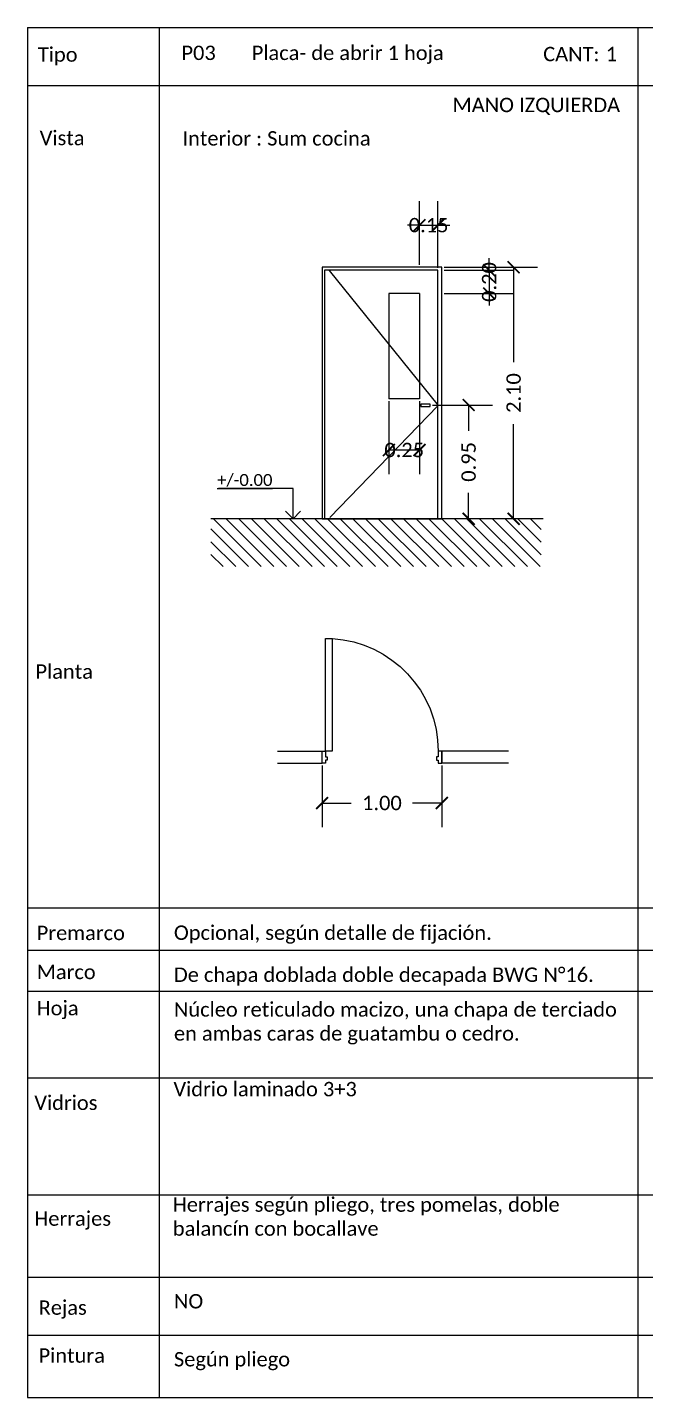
# Model space of a CAD drawing. Header units: metres. Extents: x 2371.5 to 2401.8, y 1406.8 to 1418.2.
# Drawn here: x 2388.53 to 2393.69, y 1406.75 to 1418.19 of the extents above; entities that cross this region are included whole.
import ezdxf
from ezdxf import colors
from ezdxf.entities.mleader import LeaderData, LeaderLine
from ezdxf.math import Vec2, Vec3

# ---------------------------------------------------------------- set-up
doc = ezdxf.new("R2010")
doc.units = ezdxf.units.M
doc.header["$LTSCALE"] = 0.2
doc.header["$PDMODE"] = 3
doc.layers.get('0').update_dxf_attribs({"linetype": 'CONTINUOUS'})
doc.layers.get('DEFPOINTS').update_dxf_attribs({"linetype": 'CONTINUOUS'})
for name, color, linetype in [('0-COT-1-50', 1, 'CONTINUOUS'), ('0-T-1-50-TEXTOS', 2, 'CONTINUOUS'), ('A-HATCHS', 252, 'CONTINUOUS'), ('A-SIM-NIVELES', 1, 'CONTINUOUS'), ('AR-CARPINTERIA_015', 2, 'CONTINUOUS'), ('AR-CARPINTERIA_DET_BARRIDO', 252, 'CONTINUOUS'), ('AR-MUROS_EN_CORTE_05', 3, 'CONTINUOUS'), ('ROTULO', 2, 'CONTINUOUS')]:
    doc.layers.add(name, color=color, linetype=linetype)
doc.styles.add('1-50-TEXTO-CAL', font='calibri.ttf', dxfattribs={"height": 0.12})
doc.styles.add('TCH-1-50-CA', font='calibri.ttf', dxfattribs={"height": 0.1})
doc.dimstyles.new('1-50-COTAS', dxfattribs={"dimtxt": 0.12, "dimasz": 0.1, "dimexe": 0.2, "dimexo": 0.02, "dimgap": 0.1, "dimtad": 0, "dimtoh": 1, "dimzin": 0, "dimdsep": 46, "dimtxsty": '1-50-TEXTO-CAL', "dimblk": 'ARCHTICK', "dimcen": 0.5, "dimclre": 250, "dimclrt": 256, "dimadec": 0, "dimazin": 0, "dimtfac": 1, "dimtmove": 0, "dimatfit": 3, "dimldrblk": 'ARCHTICK', "dimfxl": 1, "dimtzin": 0, "dimarcsym": 0})

# ---------------------------------------------------------------- blocks, each defined once
blk = doc.blocks.new('_ARCHTICK')
at = {"color": 0, "linetype": 'ByBlock', "const_width": 0.15}
blk.add_lwpolyline([(-0.5, -0.5), (0.5, 0.5)], dxfattribs=at)
blk = doc.blocks.new('*D36')
at = {"layer": '0-COT-1-50', "color": 250, "lineweight": -2, "transparency": 16777216}
for p, q in [((2392.013, 1416.189), (2392.793, 1416.189)), ((2392.635, 1414.089), (2392.393, 1414.089))]:
    blk.add_line(p, q, dxfattribs=at)
at = {"layer": '0-COT-1-50', "color": 0, "lineweight": -2, "transparency": 16777216}
for p, q in [((2392.593, 1416.189), (2392.593, 1415.398)), ((2392.593, 1414.089), (2392.593, 1414.88))]:
    blk.add_line(p, q, dxfattribs=at)
at = {"layer": 'DEFPOINTS', "color": 0, "transparency": 16777216}
for p in [(2391.993, 1416.189), (2392.593, 1416.189), (2392.655, 1414.089)]:
    blk.add_point(p, dxfattribs=at)
at = {"layer": '0-COT-1-50', "color": 0, "lineweight": -2, "transparency": 16777216, "xscale": 0.1, "yscale": 0.1, "zscale": 0.1}
for p, rotation in [((2392.593, 1416.189), 90), ((2392.593, 1414.089), 270)]:
    blk.add_blockref('_ARCHTICK', p, dxfattribs=dict(at, rotation=rotation))
at = {"layer": '0-COT-1-50', "transparency": 16777216, "insert": (2392.593, 1415.139), "char_height": 0.12, "attachment_point": 5, "rotation": 90, "style": '1-50-TEXTO-CAL'}
blk.add_mtext('2.10', dxfattribs=at)
blk = doc.blocks.new('*D37')
at = {"layer": '0-COT-1-50', "color": 250, "lineweight": -2, "transparency": 16777216}
for p, q in [((2390.993, 1412.03), (2390.993, 1411.516)), ((2391.993, 1412.03), (2391.993, 1411.516))]:
    blk.add_line(p, q, dxfattribs=at)
at = {"layer": '0-COT-1-50', "color": 0, "lineweight": -2, "transparency": 16777216}
for p, q in [((2390.993, 1411.716), (2391.236, 1411.716)), ((2391.993, 1411.716), (2391.749, 1411.716))]:
    blk.add_line(p, q, dxfattribs=at)
at = {"layer": 'DEFPOINTS', "color": 0, "transparency": 16777216}
for p in [(2390.993, 1412.05), (2391.993, 1412.05), (2391.993, 1411.716)]:
    blk.add_point(p, dxfattribs=at)
at = {"layer": '0-COT-1-50', "color": 0, "lineweight": -2, "transparency": 16777216, "xscale": 0.1, "yscale": 0.1, "zscale": 0.1, "rotation": 180}
blk.add_blockref('_ARCHTICK', (2390.993, 1411.716), dxfattribs=at)
at = {"layer": '0-COT-1-50', "color": 0, "lineweight": -2, "transparency": 16777216, "xscale": 0.1, "yscale": 0.1, "zscale": 0.1}
blk.add_blockref('_ARCHTICK', (2391.993, 1411.716), dxfattribs=at)
at = {"layer": '0-COT-1-50', "transparency": 16777216, "insert": (2391.493, 1411.716), "char_height": 0.12, "attachment_point": 5, "style": '1-50-TEXTO-CAL'}
blk.add_mtext('1.00', dxfattribs=at)
blk = doc.blocks.new('*D38')
at = {"layer": '0-COT-1-50', "color": 250, "lineweight": -2, "transparency": 16777216}
for p, q in [((2391.916, 1415.039), (2392.417, 1415.039)), ((2392.486, 1414.089), (2392.017, 1414.089))]:
    blk.add_line(p, q, dxfattribs=at)
at = {"layer": '0-COT-1-50', "color": 0, "lineweight": -2, "transparency": 16777216}
for p, q in [((2392.217, 1415.039), (2392.217, 1414.823)), ((2392.217, 1414.089), (2392.217, 1414.305))]:
    blk.add_line(p, q, dxfattribs=at)
at = {"layer": 'DEFPOINTS', "color": 0, "transparency": 16777216}
for p in [(2391.896, 1415.039), (2392.217, 1415.039), (2392.506, 1414.089)]:
    blk.add_point(p, dxfattribs=at)
at = {"layer": '0-COT-1-50', "color": 0, "lineweight": -2, "transparency": 16777216, "xscale": 0.1, "yscale": 0.1, "zscale": 0.1}
for p, rotation in [((2392.217, 1415.039), 90), ((2392.217, 1414.089), 270)]:
    blk.add_blockref('_ARCHTICK', p, dxfattribs=dict(at, rotation=rotation))
at = {"layer": '0-COT-1-50', "transparency": 16777216, "insert": (2392.217, 1414.564), "char_height": 0.12, "attachment_point": 5, "rotation": 90, "style": '1-50-TEXTO-CAL'}
blk.add_mtext('0.95', dxfattribs=at)
blk = doc.blocks.new('*D39')
at = {"layer": '0-COT-1-50', "color": 0, "lineweight": -2, "transparency": 16777216}
for p, q in [((2392.389, 1416.164), (2392.389, 1416.264)), ((2392.389, 1416.164), (2392.389, 1415.969)), ((2392.389, 1415.969), (2392.389, 1415.869))]:
    blk.add_line(p, q, dxfattribs=at)
at = {"layer": '0-COT-1-50', "color": 250, "lineweight": -2, "transparency": 16777216}
for p, q in [((2392.013, 1416.164), (2392.589, 1416.164)), ((2392.013, 1415.969), (2392.589, 1415.969))]:
    blk.add_line(p, q, dxfattribs=at)
at = {"layer": 'DEFPOINTS', "color": 0, "transparency": 16777216}
for p in [(2391.993, 1416.164), (2391.993, 1415.969), (2392.389, 1415.969)]:
    blk.add_point(p, dxfattribs=at)
at = {"layer": '0-COT-1-50', "color": 0, "lineweight": -2, "transparency": 16777216, "xscale": 0.1, "yscale": 0.1, "zscale": 0.1}
for p, rotation in [((2392.389, 1416.164), 270), ((2392.389, 1415.969), 90)]:
    blk.add_blockref('_ARCHTICK', p, dxfattribs=dict(at, rotation=rotation))
at = {"layer": '0-COT-1-50', "transparency": 16777216, "insert": (2392.389, 1416.066), "char_height": 0.12, "attachment_point": 5, "rotation": 90, "style": '1-50-TEXTO-CAL'}
blk.add_mtext('0.20', dxfattribs=at)
blk = doc.blocks.new('*D40')
at = {"layer": '0-COT-1-50', "color": 250, "lineweight": -2, "transparency": 16777216}
for p, q in [((2391.806, 1416.209), (2391.806, 1416.74)), ((2391.961, 1416.184), (2391.961, 1416.74))]:
    blk.add_line(p, q, dxfattribs=at)
at = {"layer": '0-COT-1-50', "color": 0, "lineweight": -2, "transparency": 16777216}
for p, q in [((2391.806, 1416.54), (2391.706, 1416.54)), ((2391.806, 1416.54), (2391.961, 1416.54)), ((2391.961, 1416.54), (2392.061, 1416.54))]:
    blk.add_line(p, q, dxfattribs=at)
at = {"layer": 'DEFPOINTS', "color": 0, "transparency": 16777216}
for p in [(2391.961, 1416.54), (2391.806, 1416.189), (2391.961, 1416.164)]:
    blk.add_point(p, dxfattribs=at)
at = {"layer": '0-COT-1-50', "color": 0, "lineweight": -2, "transparency": 16777216, "xscale": 0.1, "yscale": 0.1, "zscale": 0.1}
blk.add_blockref('_ARCHTICK', (2391.806, 1416.54), dxfattribs=at)
at = {"layer": '0-COT-1-50', "color": 0, "lineweight": -2, "transparency": 16777216, "xscale": 0.1, "yscale": 0.1, "zscale": 0.1, "rotation": 180}
blk.add_blockref('_ARCHTICK', (2391.961, 1416.54), dxfattribs=at)
at = {"layer": '0-COT-1-50', "transparency": 16777216, "insert": (2391.883, 1416.54), "char_height": 0.12, "attachment_point": 5, "style": '1-50-TEXTO-CAL'}
blk.add_mtext('0.15', dxfattribs=at)
blk = doc.blocks.new('*D41')
at = {"layer": '0-COT-1-50', "color": 250, "lineweight": -2, "transparency": 16777216}
for p, q in [((2391.551, 1415.072), (2391.551, 1414.463)), ((2391.806, 1415.072), (2391.806, 1414.463))]:
    blk.add_line(p, q, dxfattribs=at)
at = {"layer": '0-COT-1-50', "color": 0, "lineweight": -2, "transparency": 16777216}
blk.add_line((2391.806, 1414.663), (2391.551, 1414.663), dxfattribs=at)
at = {"layer": 'DEFPOINTS', "color": 0, "transparency": 16777216}
for p in [(2391.551, 1415.092), (2391.806, 1415.092), (2391.551, 1414.663)]:
    blk.add_point(p, dxfattribs=at)
at = {"layer": '0-COT-1-50', "color": 0, "lineweight": -2, "transparency": 16777216, "xscale": 0.1, "yscale": 0.1, "zscale": 0.1, "rotation": 180}
blk.add_blockref('_ARCHTICK', (2391.551, 1414.663), dxfattribs=at)
at = {"layer": '0-COT-1-50', "color": 0, "lineweight": -2, "transparency": 16777216, "xscale": 0.1, "yscale": 0.1, "zscale": 0.1}
blk.add_blockref('_ARCHTICK', (2391.806, 1414.663), dxfattribs=at)
at = {"layer": '0-COT-1-50', "transparency": 16777216, "insert": (2391.679, 1414.663), "char_height": 0.12, "attachment_point": 5, "style": '1-50-TEXTO-CAL'}
blk.add_mtext('0.25', dxfattribs=at)
blk = doc.blocks.new('P03_-_VISTA')
at = {"layer": 'AR-CARPINTERIA_015', "linetype": 'Continuous'}
for p, q in [((-0.813, 1.88), (-0.813, 1.003)), ((-0.813, 1.88), (-0.559, 1.88)), ((-0.559, 1.88), (-0.559, 1.003)), ((-0.813, 1.003), (-0.559, 1.003))]:
    blk.add_line(p, q, dxfattribs=at)
for points in [[(-1, 2.1), (0, 2.1), (0, 0), (-1, 0)], [(-0.968, 2.075), (-0.021, 2.075), (-0.021, 0), (-0.968, 0)], [(-0.904, 0.958), (-0.826, 0.958), (-0.826, 0.938), (-0.904, 0.938)]]:
    blk.add_lwpolyline(points, close=True, dxfattribs=at)
at = {"layer": 'AR-CARPINTERIA_DET_BARRIDO', "color": 1, "ltscale": 3}
for p, q in [((-0.06, 2.074), (-0.969, 0.945)), ((-0.065, 0.01), (-0.966, 0.944))]:
    blk.add_line(p, q, dxfattribs=at)
blk = doc.blocks.new('P03_-_PLANTA')
at = {"layer": 'AR-CARPINTERIA_015', "linetype": 'Continuous'}
for points in [[(-0.085, 0.1), (-0.03, 0.1), (-0.03, 1.04), (-0.085, 1.04)], [(-1, 0), (-1, 0.1), (-0.97, 0.1), (-0.97, 0.053), (-0.957, 0.053), (-0.957, 0.023), (-0.97, 0.023), (-0.97, 0)], [(0, 0), (0, 0.1), (-0.03, 0.1), (-0.03, 0.053), (-0.043, 0.053), (-0.043, 0.023), (-0.03, 0.023), (-0.03, 0)]]:
    blk.add_lwpolyline(points, close=True, dxfattribs=at)
at = {"layer": 'AR-CARPINTERIA_DET_BARRIDO', "color": 1, "ltscale": 3}
blk.add_arc((-0.027, 0.099), 0.943, 93.5804, 179.9264, dxfattribs=at)
blk = doc.blocks.new('_OPEN90')
at = {"color": 0, "linetype": 'ByBlock'}
for p, q in [((0, 0), (-1, 0)), ((-0.5, 0.5), (0, 0)), ((0, 0), (-0.5, -0.5))]:
    blk.add_line(p, q, dxfattribs=at)

msp = doc.modelspace()

# ---------------------------------------------------------------- linework, layer by layer
at = {"layer": 'A-HATCHS', "linetype": 'Continuous'}
for p, q in [((2390.485, 1413.69), (2390.086, 1414.089)), ((2390.591, 1413.69), (2390.192, 1414.089)), ((2390.697, 1413.69), (2390.297, 1414.089)), ((2390.803, 1413.69), (2390.403, 1414.089)), ((2390.909, 1413.69), (2390.509, 1414.089)), ((2391.014, 1413.69), (2390.615, 1414.089)), ((2391.12, 1413.69), (2390.721, 1414.089)), ((2391.226, 1413.69), (2390.827, 1414.089)), ((2391.332, 1413.69), (2390.933, 1414.089)), ((2391.438, 1413.69), (2391.039, 1414.089)), ((2391.544, 1413.69), (2391.145, 1414.089)), ((2391.65, 1413.69), (2391.25, 1414.089)), ((2391.756, 1413.69), (2391.356, 1414.089)), ((2391.862, 1413.69), (2391.462, 1414.089)), ((2391.967, 1413.69), (2391.568, 1414.089)), ((2392.073, 1413.69), (2391.674, 1414.089)), ((2392.179, 1413.69), (2391.78, 1414.089)), ((2392.285, 1413.69), (2391.886, 1414.089)), ((2392.391, 1413.69), (2391.992, 1414.089)), ((2392.497, 1413.69), (2392.098, 1414.089)), ((2392.603, 1413.69), (2392.203, 1414.089)), ((2392.709, 1413.69), (2392.309, 1414.089)), ((2392.814, 1413.69), (2392.415, 1414.089)), ((2392.823, 1413.787), (2392.521, 1414.089)), ((2392.823, 1413.893), (2392.627, 1414.089)), ((2392.823, 1413.999), (2392.733, 1414.089)), ((2390.379, 1413.69), (2390.064, 1414.004)), ((2390.273, 1413.69), (2390.064, 1413.898)), ((2390.167, 1413.69), (2390.064, 1413.792))]:
    msp.add_line(p, q, dxfattribs=at)
at = {"layer": 'AR-MUROS_EN_CORTE_05'}
for p, q in [((2392.839, 1414.089), (2390.064, 1414.089)), ((2390.62, 1412.15), (2390.993, 1412.15)), ((2390.993, 1412.05), (2390.993, 1412.15)), ((2391.993, 1412.15), (2391.993, 1412.05)), ((2392.551, 1412.15), (2391.993, 1412.15)), ((2390.62, 1412.05), (2390.993, 1412.05)), ((2392.551, 1412.05), (2391.993, 1412.05))]:
    msp.add_line(p, q, dxfattribs=at)
at = {"layer": 'ROTULO'}
for p, q in [((2388.532, 1418.191), (2401.684, 1418.191)), ((2388.532, 1418.191), (2388.532, 1406.753)), ((2389.632, 1418.191), (2389.632, 1406.753)), ((2393.631, 1418.191), (2393.631, 1406.753)), ((2401.684, 1417.703), (2388.532, 1417.703)), ((2388.532, 1410.84), (2401.684, 1410.84)), ((2388.532, 1410.489), (2401.684, 1410.489)), ((2388.532, 1410.145), (2401.684, 1410.145)), ((2388.532, 1409.421), (2401.684, 1409.421)), ((2388.532, 1408.446), (2401.684, 1408.446)), ((2388.532, 1407.757), (2401.684, 1407.757)), ((2388.532, 1407.273), (2401.684, 1407.273)), ((2388.532, 1406.753), (2401.684, 1406.753))]:
    msp.add_line(p, q, dxfattribs=at)

# ---------------------------------------------------------------- block references
at = {"layer": 'AR-CARPINTERIA_015', "xscale": -1}
for name, p in [('P03_-_VISTA', (2390.993, 1414.089)), ('P03_-_PLANTA', (2390.993, 1412.05))]:
    msp.add_blockref(name, p, dxfattribs=at)

# ---------------------------------------------------------------- texts
at = {"layer": '0-T-1-50-TEXTOS', "char_height": 0.12, "attachment_point": 1, "style": '1-50-TEXTO-CAL'}
for s, insert, width in [('Tipo', (2388.62, 1418.025), 3.36795), ('P03', (2389.819, 1418.039), 3.36795), ('Placa- de abrir 1 hoja', (2390.406, 1418.039), 3.36795), ('\\pi-0.48,l0.48,t0.48;CANT:^I 1', (2392.84, 1418.029), 3.36795), ('Vista', (2388.635, 1417.328), 3.36795), ('Interior : Sum cocina', (2389.827, 1417.325), 3.36795), ('Planta', (2388.6, 1412.874), 3.36795), ('Premarco', (2388.61, 1410.692), 3.36795), ('Opcional, según detalle de fijación.', (2389.756, 1410.694), 4.39562), ('Marco', (2388.61, 1410.366), 3.36795), ('De chapa doblada doble decapada BWG N°16.', (2389.756, 1410.343), 4.39562), ('Hoja', (2388.61, 1410.064), 3.36795), ('Núcleo reticulado macizo, una chapa de terciado en ambas caras de guatambu o cedro.', (2389.756, 1410.053), 3.8754), ('Vidrios', (2388.59, 1409.274), 3.36795), ('Herrajes según pliego, tres pomelas, doble balancín con bocallave', (2389.747, 1408.424), 3.8847), ('Herrajes', (2388.59, 1408.307), 3.36795), ('Rejas\\P\\PPintura', (2388.626, 1407.564), 3.36795), ('NO', (2389.756, 1407.617), 4.39562), ('Según pliego', (2389.756, 1407.133), 4.39562)]:
    msp.add_mtext(s, dxfattribs=dict(at, insert=insert, width=width))
at = {"layer": '0-T-1-50-TEXTOS', "color": 2, "char_height": 0.12, "attachment_point": 1, "style": '1-50-TEXTO-CAL'}
for s, insert, width in [('MANO IZQUIERDA', (2392.083, 1417.604), 3.36795), ('\\PVidrio laminado 3+3 ', (2389.752, 1409.588), 4.41023)]:
    msp.add_mtext(s, dxfattribs=dict(at, insert=insert, width=width))

# ---------------------------------------------------------------- dimensions: what is measured, and where the dimension line sits
at = {"layer": '0-COT-1-50'}
for base, p1, p2, angle, picture, middle in [((2391.9607, 1416.5402), (2391.8058, 1416.1888), (2391.9607, 1416.1639), 180, '*D40', (2391.8832, 1416.5402)), ((2392.3886, 1415.9688), (2391.9925, 1416.1639), (2391.9925, 1415.9688), 90, '*D39', (2392.3886, 1416.0663)), ((2391.5514, 1414.6629), (2391.8058, 1415.0923), (2391.5514, 1415.0923), 180, '*D41', (2391.6786, 1414.6629))]:
    dim = msp.add_linear_dim(base=base, p1=p1, p2=p2, angle=angle, dimstyle='1-50-COTAS', dxfattribs=at)
    dim.commit()
    dim.dimension.update_dxf_attribs({"geometry": picture, "text_midpoint": middle, "dimtype": 160})
for base, p1, p2, angle, picture, middle in [((2392.593, 1416.189), (2392.655, 1414.089), (2391.993, 1416.189), 90, '*D36', (2392.593, 1415.139)), ((2392.217, 1415.039), (2392.506, 1414.089), (2391.896, 1415.039), 90, '*D38', (2392.217, 1414.564)), ((2391.993, 1411.716), (2390.993, 1412.05), (2391.993, 1412.05), 180, '*D37', (2391.493, 1411.716))]:
    dim = msp.add_linear_dim(base=base, p1=p1, p2=p2, angle=angle, dimstyle='1-50-COTAS', dxfattribs=at)
    dim.commit()
    dim.dimension.update_dxf_attribs({"geometry": picture, "text_midpoint": middle})

# ---------------------------------------------------------------- leaders
at = {"layer": 'A-SIM-NIVELES'}
ml = msp.add_multileader_mtext('Standard', dxfattribs=at)
ml.set_content('\\L+/-0.00', color=256, style='TCH-1-50-CA')
ml.set_leader_properties(color=256, linetype='ByLayer', lineweight=-1)
ml.set_arrow_properties(name='OPEN90')
ml.build(insert=Vec2(0, 0))
ml.multileader.update_dxf_attribs({"text_left_attachment_type": 5, "text_right_attachment_type": 8, "dogleg_length": 1, "arrow_head_size": 0.125})
ctx = ml.context
ctx.base_point, ctx.char_height, ctx.arrow_head_size, ctx.landing_gap_size, ctx.plane_origin = Vec3(2390.117, 1414.328), 0.1, 0.125, 0, Vec3(2390.751, 1414.089)
ctx.left_attachment, ctx.right_attachment = 5, 8
notes = []
notes.append((ctx, [(0, (1, 1, 0), (2390.751, 1414.341), (-1, 0), 0.178, [(0, [(2390.751, 1414.089)], 0, [])])]))
ctx.mtext.insert, ctx.mtext.flow_direction = Vec3(2390.117, 1414.463), 5
for ctx, leaders in notes:
    for number, flags, end, landing, length, lines in leaders:
        leader = LeaderData()
        leader.index, (leader.has_last_leader_line, leader.has_dogleg_vector, leader.attachment_direction) = number, flags
        leader.last_leader_point, leader.dogleg_vector, leader.dogleg_length = Vec3(end), Vec3(landing), length
        for number, points, colour, breaks in lines:
            line = LeaderLine()
            line.index, line.vertices, line.color, line.breaks = number, Vec3.list(points), colors.encode_raw_color(colour), breaks
            leader.lines.append(line)
        ctx.leaders.append(leader)

doc.saveas('drawing.dxf')
